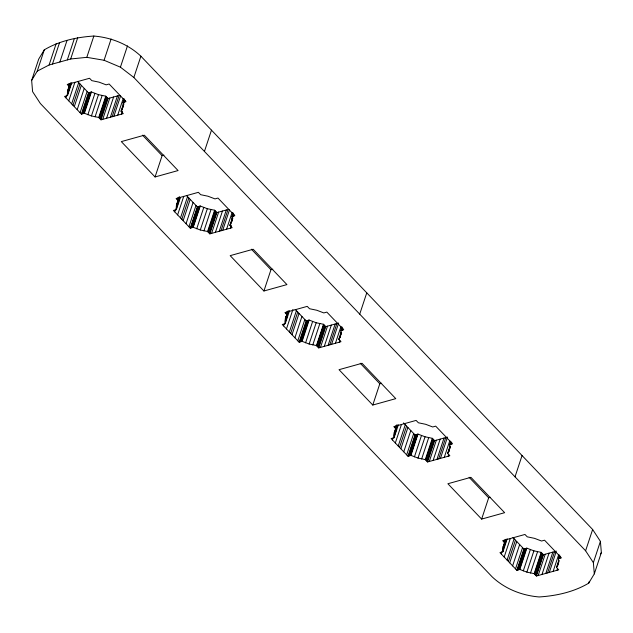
<?xml version="1.0" encoding="UTF-8"?>
<svg xmlns="http://www.w3.org/2000/svg" width="633" height="633" viewBox="0 0 633 633"><rect width="100%" height="100%" fill="white"/><g stroke="black" fill="none" stroke-linecap="round" stroke-linejoin="round"><path stroke-width="0.95" d="M123.475 103.859L121.03 111.258L123.285 113.623L100.995 119.835L98.732 117.469L91.437 115.942L84.395 113.267L81.412 114.098L64.534 96.422L67.525 95.591L67.573 90.938L70.144 83.255M123.839 103.044L122.96 107.167L121.03 111.258M232.643 216.977L229.882 225.308L232.145 227.674L209.847 233.878L207.592 231.512L200.289 229.985L193.247 227.31L190.264 228.141L173.395 210.465L176.378 209.634L176.433 204.989L179.004 197.298M229.882 225.308L231.82 221.21L232.691 217.087M341.187 331.945L338.742 339.351L340.997 341.717L318.708 347.921L316.445 345.555L309.149 344.028L302.107 341.353L299.124 342.184L282.247 324.507L285.23 323.677L285.285 319.032L286.203 316.255M450.047 445.996L447.594 453.402L449.857 455.768L427.56 461.971L425.305 459.605L418.002 458.078L410.959 455.404L407.976 456.235L391.107 438.558L394.09 437.727L394.145 433.075L396.899 424.751M558.599 560.965L556.454 567.445L558.71 569.811L536.42 576.014L534.157 573.648L526.862 572.121L519.82 569.447L516.837 570.278L499.959 552.601L502.942 551.77L502.998 547.126L505.142 540.645M31.65 80.415L38.692 59.13L44.286 49.841C59.225 40.955 76.64 37.149 93.85 36.041C111.281 37.497 128.08 44.128 140.89 56.202L592.638 529.489L600.408 541.373L601.35 552.585L594.308 573.87L588.714 583.159C573.775 592.045 556.36 595.851 539.15 596.959C521.719 595.503 504.92 588.872 492.11 576.798L40.362 103.511L32.592 91.627L31.65 80.415L37.244 71.125L44.286 49.841M37.244 71.125L49.105 64.993L56.139 43.701M52.476 64.052L59.51 42.767M59.89 61.987L66.932 40.702M67.304 59.921L74.346 38.637M49.105 64.993L70.674 58.988L77.717 37.695M68.38 85.661L68.989 83.809M69.155 86.476L70.073 83.698M67.312 93.209L70.674 83.026M65.856 97.798L66.774 95.021M67.573 90.938L70.73 83.145M67.359 94.792L71.038 83.683M67.525 95.591L71.806 82.63M68.76 100.837L74.876 82.33M70.674 58.988L86.808 57.334L93.85 36.041M71.656 103.875L78.698 82.591M72.977 105.26L80.011 83.967M74.29 106.637L81.333 85.352M77.194 109.675L84.236 88.391M80.09 112.714L87.132 91.429M81.412 114.098L88.454 92.806L91.437 91.975L98.479 94.649L105.774 96.176L108.037 98.542L119.178 95.441L112.144 116.733M81.879 113.964L88.921 92.679M82.899 113.679L89.941 92.394M83.928 113.394L90.97 92.109M84.395 113.267L91.437 91.975M86.808 57.334L104.073 60.262L111.115 38.977M87.86 114.739L94.895 93.447M91.437 115.942L98.479 94.649M95.077 116.852L102.119 95.567M98.732 117.469L105.774 96.176M99.088 117.833L106.13 96.548M99.864 118.648L106.906 97.363M100.639 119.463L107.681 98.178M100.995 119.835L108.037 98.542M102.736 119.344L109.778 98.06M594.308 573.87L593.366 562.666L585.604 550.781L133.848 77.487L120.428 67.177L127.47 45.892M106.566 118.284L113.608 96.991M110.395 117.216L117.437 95.923M113.885 116.243L120.618 95.884M117.714 115.182L123.221 98.519M123.229 104.896L123.016 102.514L124.242 98.811M123.482 102.388L124.4 99.61M124.503 102.103L125.12 100.251M121.386 111.63L123.831 104.223M121.544 114.114L122.462 111.337M133.848 77.487L140.89 56.202M155.061 176.955L178.079 170.554L144.332 135.193L121.314 141.602L155.061 176.955L162.103 155.671L163.947 155.156M177.232 199.704L177.849 197.852M178.008 200.519L179.234 196.816M174.716 211.841L175.634 209.072M176.164 207.26L179.535 197.077M175.911 209.76L179.891 197.733M176.378 209.634L180.358 197.599M177.612 214.88L183.736 196.372M180.516 217.918L187.55 196.634M181.829 219.303L188.871 198.018M204.435 151.437L211.477 130.153M183.151 220.68L190.185 199.395M186.047 223.718L193.089 202.433M188.951 226.756L195.985 205.472M190.264 228.141L197.306 206.856L200.289 206.026L207.331 208.7L214.634 210.227L216.89 212.593L228.038 209.491L220.996 230.776M190.731 228.015L197.773 206.722M191.759 227.73L198.802 206.437M192.788 227.437L199.822 206.152M193.247 227.31L200.289 206.026M196.713 228.782L203.755 207.497M200.289 229.985L207.331 208.7M203.937 230.895L210.971 209.61M207.592 231.512L214.634 210.227M207.941 231.884L214.983 210.591M208.724 232.691L215.758 211.406M209.499 233.506L216.533 212.221M209.847 233.878L216.89 212.593M211.588 233.395L218.63 212.102M215.426 232.327L222.46 211.042M219.255 231.259L226.298 209.974M222.737 230.293L229.47 209.927M226.567 229.225L232.082 212.561M232.082 218.939L231.868 216.565L233.094 212.862M232.335 216.431L233.253 213.653M230.238 225.68L232.683 218.274M233.363 216.146L233.973 214.294M231.82 221.21L232.738 218.432M230.404 228.157L231.322 225.38M263.921 290.998L286.931 284.597L253.184 249.244L230.175 255.645L263.921 290.998L270.956 269.713L272.799 269.199M286.092 313.754L286.702 311.903M285.285 319.032L288.094 310.866M283.568 325.892L284.177 324.041M285.024 321.303L288.387 311.12M286.021 316.896L288.442 311.23M284.771 323.811L287.216 316.405M285.23 323.677L289.518 310.724M286.472 328.931L292.897 309.49M289.368 331.969L296.41 310.676M290.689 333.346L297.724 312.061M292.003 334.73L299.045 313.438M294.907 337.769L301.941 316.476M297.803 340.807L304.845 319.515M299.124 342.184L306.166 320.899L309.149 320.069L316.184 322.743L323.487 324.27L325.75 326.636L338.631 323.052M299.591 342.057L306.625 320.773M300.612 341.773L307.654 320.488M301.64 341.488L308.682 320.195M302.107 341.353L309.149 320.069M305.573 342.825L312.607 321.54M309.149 344.028L316.184 322.743M312.789 344.945L319.831 323.653M316.445 345.555L323.487 324.27M316.801 345.927L323.843 324.642M317.576 346.742L324.618 325.449M318.352 347.557L325.394 326.264M318.708 347.921L325.75 326.636M320.448 347.438L327.49 326.153M324.278 346.37L331.32 325.085M328.108 345.301L335.15 324.017M329.856 344.819L336.891 323.534M331.597 344.336L338.331 323.977M335.427 343.268L340.934 326.612M338.742 339.351C342.002 335.791 339.842 330.845 341.947 326.905M341.195 330.481L342.113 327.704M339.09 339.723L341.543 332.317M342.216 330.197L342.833 328.345M339.937 337.389L341.591 332.475M339.256 342.2L339.874 340.348M359.726 314.134L366.768 292.85M372.774 405.049L395.783 398.64L362.044 363.287L339.027 369.688L372.774 405.049L379.816 383.756L381.652 383.25M394.945 427.797L395.554 425.946M393.876 435.346L397.247 425.17M392.42 439.935L393.038 438.083M394.145 433.075L397.302 425.281M393.932 436.928L396.076 430.448M394.09 437.727L398.379 424.767M395.324 442.973L401.449 424.466M398.22 446.012L405.262 424.727M399.542 447.396L406.584 426.104M400.863 448.773L407.897 427.489M403.759 451.812L410.801 430.527M406.663 454.85L413.697 433.565M407.976 456.235L415.019 434.942L418.002 434.111L425.044 436.786L432.347 438.313L434.602 440.679L447.491 437.094M408.443 456.1L415.485 434.816M409.472 455.815L416.514 434.531M410.493 455.531L417.535 434.246M410.959 455.404L418.002 434.111M414.425 456.876L421.467 435.583M418.002 458.078L425.044 436.786M421.649 458.988L428.683 437.704M425.305 459.605L432.347 438.313M425.653 459.969L432.695 438.685M426.436 460.784L433.47 439.5M427.212 461.599L434.246 440.315M427.56 461.971L434.602 440.679M429.301 461.481L436.343 440.196M433.138 460.42L440.172 439.128M436.968 459.352L444.01 438.068M438.709 458.87L445.751 437.577M440.449 458.379L447.183 438.02M444.279 457.319L449.794 440.655M447.594 453.402C450.68 450.126 448.868 445.569 450.498 441.874M450.047 444.524L450.965 441.747M448.259 452.84L450.395 446.36M451.076 444.239L451.685 442.388M448.797 451.432L450.451 446.526M448.117 456.251L448.726 454.399M481.634 519.092L504.643 512.69L470.897 477.329L447.887 483.739L481.634 519.092L488.668 497.807L490.512 497.293M515.017 476.831L522.051 455.538M503.805 541.84L504.414 539.989M504.58 542.655L505.498 539.878M502.737 549.397L506.099 539.213M501.281 553.978L502.198 551.208M502.998 547.126L506.155 539.324M502.784 550.971L504.928 544.499M505.538 542.647L506.455 539.87M502.942 551.77L507.231 538.81M504.177 557.016L510.301 538.509M507.08 560.055L514.123 538.77M508.402 561.439L515.436 540.155M509.715 562.824L516.757 541.531M512.619 565.862L519.653 544.57M515.515 568.893L522.557 547.608M516.837 570.278L523.879 548.993L526.862 548.162L533.896 550.837L541.199 552.364L543.454 554.73L556.344 551.137M517.303 570.151L524.338 548.858M518.324 569.866L525.366 548.574M519.353 569.573L526.395 548.289M519.82 569.447L526.862 548.162M523.285 570.919L530.319 549.634M526.862 572.121L533.896 550.837M530.501 573.031L537.544 551.747M534.157 573.648L541.199 552.364M534.513 574.02L541.555 552.728M535.289 574.827L542.331 553.543M536.064 575.642L543.106 554.358M536.42 576.014L543.454 554.73M538.161 575.532L545.203 554.239M541.99 574.463L549.033 553.179M545.82 573.395L552.862 552.111M547.561 572.912L554.603 551.628M549.309 572.43L556.043 552.063M553.139 571.362L558.646 554.698M556.454 567.445C559.714 563.884 557.554 558.939 559.659 554.999M558.907 558.567L559.825 555.79M559.928 558.282L560.545 556.431M557.111 566.891L559.303 560.569M556.969 570.293L557.578 568.442M585.604 550.781L592.638 529.489M593.366 562.666L600.408 541.373M588.714 583.159L589.323 581.308M176.433 204.989L178.364 200.89L176.101 198.525L198.398 192.321L200.653 194.687L207.956 196.214L214.998 198.889L217.981 198.058L234.851 215.734L231.868 216.565M600.329 554.271L601.35 552.585M123.016 102.514L125.999 101.684L109.121 84.007L106.138 84.838L99.104 82.163L91.801 80.636L89.546 78.27L67.248 84.474L69.503 86.84M340.728 330.608L343.711 329.777L326.834 312.101L323.851 312.931L316.816 310.257L309.513 308.73L307.25 306.364L284.961 312.567L287.216 314.933M449.58 444.651L452.563 443.82L435.694 426.144L432.711 426.974L425.669 424.3L418.366 422.773L416.11 420.407L393.813 426.618L396.076 428.984M558.441 558.702L561.424 557.871L544.546 540.194L541.563 541.025L534.521 538.351L527.226 536.824L524.963 534.458L502.673 540.661L504.928 543.027M104.073 60.262L120.428 67.177M142.528 135.161L162.103 155.671M251.388 249.204L270.956 269.713M360.24 363.255L379.816 383.756M469.1 477.298L488.668 497.807M77.535 81.372L88.454 92.806M186.395 195.415L197.306 206.856M295.247 309.466L306.166 320.899M403.522 422.899L415.019 434.942M512.959 537.559L523.879 548.993"/></g></svg>
